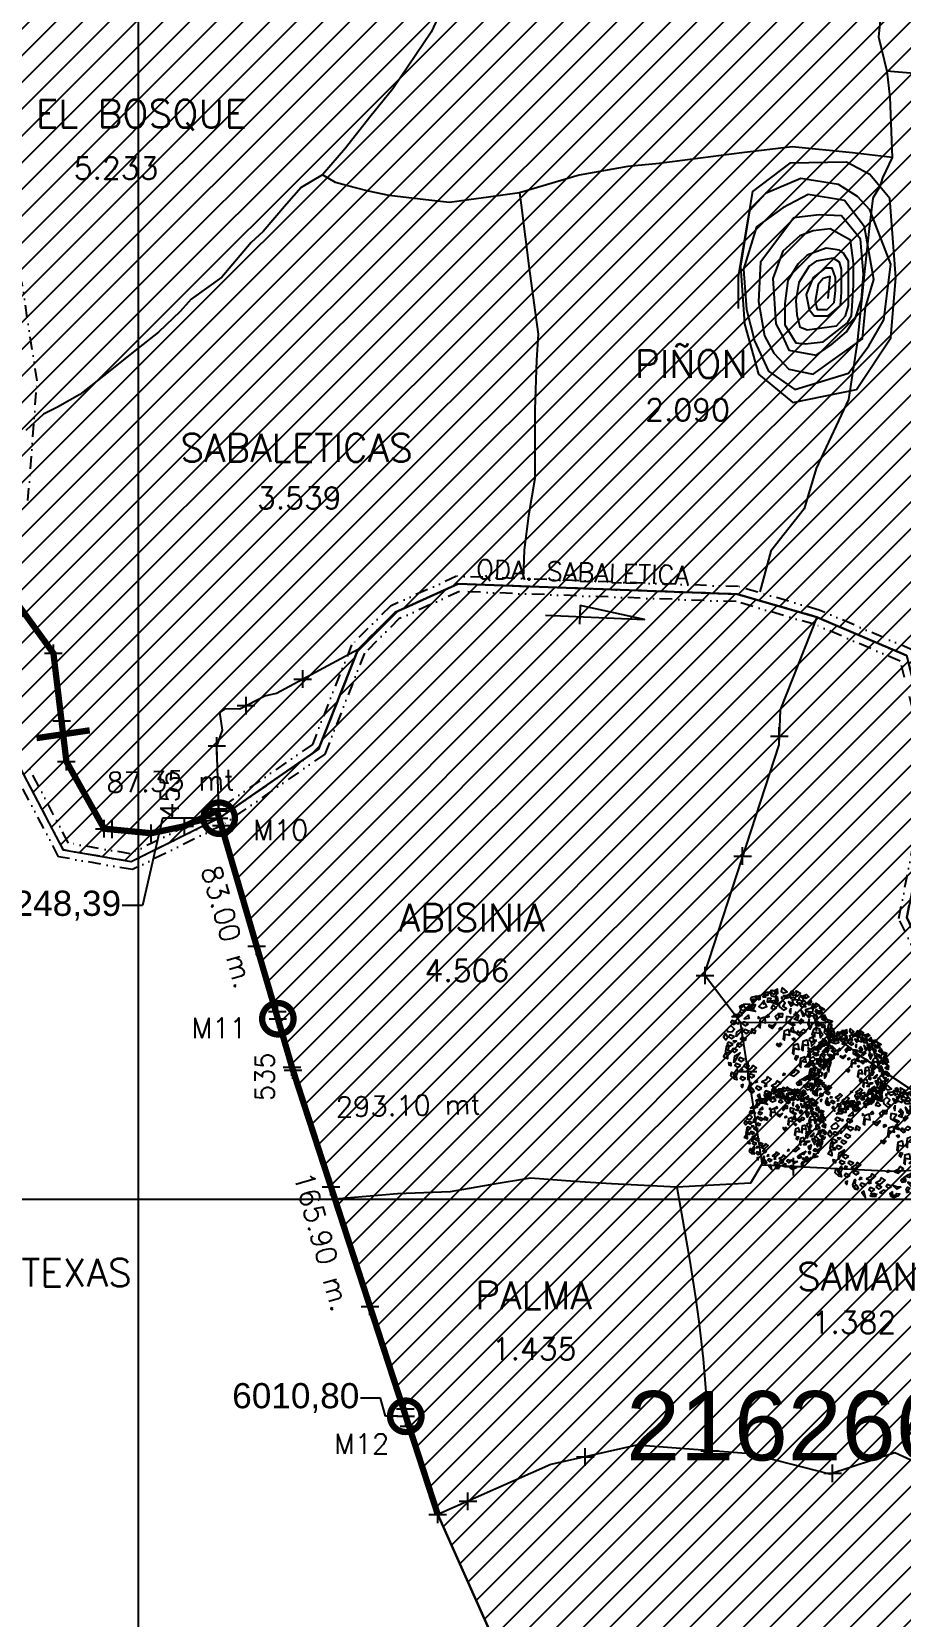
# Model space of a CAD drawing. Extents: x 0 to 28539, y 0 to 9112.
# Drawn here: x 23153 to 23499, y 5931 to 6561 of the extents above; entities that cross this region are included whole.
import ezdxf
from ezdxf.enums import TextEntityAlignment as Align

# ---------------------------------------------------------------- set-up
doc = ezdxf.new("R2010")
doc.units = 0
doc.header["$LTSCALE"] = 10
doc.header["$MEASUREMENT"] = 0
doc.header["$PDMODE"] = 2
doc.header["$PDSIZE"] = 3.5
doc.linetypes.add('DIVIDE', pattern=[1.25, 0.5, -0.25, 0, -0.25, 0, -0.25])
doc.layers.get('0').update_dxf_attribs({"linetype": 'CONTINUOUS'})
doc.layers.get('Defpoints').update_dxf_attribs({"linetype": 'CONTINUOUS'})
for name, color, linetype in [('ARBOL4', 76, 'CONTINUOUS'), ('AREA', 2, 'CONTINUOUS'), ('CANO', 5, 'DIVIDE'), ('CERCO', 2, 'CONTINUOUS'), ('COORD', 8, 'CONTINUOUS'), ('COORDENADAS', 1, 'CONTINUOUS'), ('DIV-', 5, 'CONTINUOUS'), ('HOJA', 8, 'CONTINUOUS'), ('MOJON', 2, 'CONTINUOUS'), ('PL', 3, 'CONTINUOUS'), ('PUA', 1, 'CONTINUOUS'), ('R', 1, 'CONTINUOUS'), ('r-100', 6, 'CONTINUOUS'), ('R-100B', 6, 'CONTINUOUS'), ('R60', 2, 'CONTINUOUS')]:
    doc.layers.add(name, color=color, linetype=linetype)
doc.styles.add('ARIAL', font='arial.ttf')
doc.styles.add('ATTR', font='romans.shx', dxfattribs={"width": 0.8, "height": 0.7})
doc.styles.add('SIMPLEX', font='simplex', dxfattribs={"height": 8})
doc.dimstyles.new('Arq 1000', dxfattribs={"dimscale": 5, "dimtxt": 2, "dimasz": 0.8, "dimexe": 1, "dimexo": 0.625, "dimgap": 0.2, "dimtad": 0, "dimtih": 1, "dimtoh": 1, "dimzin": 1, "dimtxsty": 'ARIAL', "dimblk": 'DOT', "dimcen": 2.5, "dimadec": 0, "dimazin": 0, "dimtfac": 1, "dimtix": 1, "dimtmove": 2, "dimatfit": 3, "dimfxl": 1, "dimarcsym": 0})

# ---------------------------------------------------------------- blocks, each defined once
blk = doc.blocks.new('DEC1')
for points in [[(-22.482173, 47.292998), (-22.915303, 48.664658), (-25.556323, 50.836408), (-20.701343, 52.081818), (-20.707443, 47.864548)], [(-17.825703, 50.144688), (-15.340965, 55.637398), (-11.893769, 55.475018), (-12.802246, 52.160138), (-14.540878, 53.429518), (-15.347061, 51.420148), (-14.679306, 50.283108)], [(-12.70607, 49.248398), (-13.313744, 45.632738), (-10.937401, 45.602688), (-9.258873, 49.086028)], [(-10.286347, 57.002498), (-6.636353, 53.173978), (-4.977264, 55.300948), (-2.322731, 54.024758), (-2.654549, 58.704078), (-5.640907, 57.002498)], [(-2.654549, 51.047028), (-4.645447, 48.494678), (-3.318176, 45.091538), (-1.990913, 46.793108)], [(2.096443, 60.253408), (0.995445, 56.151728), (3.318161, 54.875548), (7.299967, 55.726328)], [(2.654526, 51.897798), (6.304517, 49.345458), (10.949967, 51.047028), (8.959067, 52.748598), (6.304517, 51.897798)], [(13.272677, 57.002498), (10.949967, 55.726328), (12.609047, 54.024758), (14.268137, 54.875548)], [(16.259037, 52.323198), (16.922667, 53.599378), (16.590857, 57.002498), (20.904477, 54.450148), (17.918117, 51.472418)], [(21.568117, 51.047028), (27.209017, 53.173978), (29.531737, 50.621628), (26.545377, 48.920058), (26.213557, 51.047028), (24.222657, 50.196248), (23.890837, 48.920058)], [(-44.561383, 31.831348), (-39.273253, 31.705098), (-39.604093, 34.382268), (-36.824663, 35.356908), (-40.368063, 38.431048), (-41.276543, 35.116178)], [(-38.104163, 42.886048), (-35.982343, 39.207198), (-33.437553, 39.947208), (-31.223573, 43.364378)], [(-31.801213, 37.372358), (-27.415503, 38.148518), (-25.333863, 42.636518), (-27.944843, 42.431948), (-29.220293, 39.953298)], [(-27.902623, 48.490098), (-28.642653, 45.945318), (-26.266303, 45.915268), (-25.694743, 47.690008)], [(-17.061733, 46.095918), (-21.688173, 40.867878), (-18.577893, 39.165388), (-13.789101, 40.946228), (-14.889992, 43.454908), (-16.965533, 43.184148)], [(-12.277245, 32.755178), (-14.599968, 30.628218), (-13.604515, 29.777438), (-11.2818, 30.628218)], [(-7.299988, 42.539188), (-9.290886, 39.136068), (-5.640907, 37.859878), (-3.981812, 39.136068)], [(-1.990913, 33.180578), (-4.977264, 30.628218), (-3.318176, 27.225088), (-0.99546, 30.202838)], [(2.322716, 47.218508), (-1.327278, 43.815368), (-0.66365, 40.412228), (3.318161, 37.009098), (6.636337, 38.710668), (2.654526, 40.837618), (5.309077, 44.666158)], [(10.949967, 39.136068), (9.622697, 36.158308), (10.618147, 33.605958), (10.949967, 36.158308)], [(19.245397, 47.643888), (12.277227, 47.218508), (13.272677, 43.815368), (17.918117, 41.688418), (18.913577, 44.240768), (17.254487, 45.516938)], [(15.927217, 35.307528), (16.922667, 29.777438), (14.268137, 28.075868), (17.918117, 26.799688), (19.245397, 31.479008)], [(24.554477, 46.793108), (21.568117, 44.666158), (23.227197, 42.964588), (26.877177, 44.240768)], [(23.890837, 30.202838), (21.568117, 37.009098), (25.218107, 32.329788)], [(25.549927, 37.859878), (32.186277, 39.561448), (34.177167, 43.389968), (33.181717, 35.307528), (29.199917, 34.882128)], [(31.522627, 48.069288), (29.863537, 46.367708), (28.536287, 43.389968), (32.186277, 45.516938)], [(29.531737, 34.031358), (28.536287, 31.053608), (36.499887, 31.479008), (33.181717, 34.456738)], [(36.831707, 44.240768), (35.836257, 42.539188), (37.163527, 41.263018), (40.481707, 41.688418)], [(37.495347, 38.285278), (35.836257, 35.732928), (38.158977, 34.031358), (41.477157, 34.031358), (38.158977, 35.307528)], [(40.813507, 40.412228), (40.481707, 39.136068), (42.804427, 37.434478), (45.458957, 37.859878)], [(-52.427143, 19.568028), (-50.104423, 20.844198), (-46.786243, 17.441068), (-49.108973, 14.888718), (-53.754413, 14.463338), (-54.418043, 17.441068)], [(-45.127153, 9.784018), (-44.463523, 14.463338), (-38.490813, 18.717258), (-39.818083, 15.739508)], [(-42.472623, 24.672728), (-44.131713, 23.396548), (-42.804433, 22.971158)], [(-32.518103, 32.329788), (-36.831723, 28.075868), (-31.854473, 28.926648)], [(-30.195383, 13.187148), (-28.536293, 17.866458), (-25.218123, 16.164898), (-26.213573, 13.187148), (-27.872663, 14.463338)], [(-22.563583, 30.628218), (-22.563583, 28.501248), (-21.568133, 29.352038)], [(-5.640907, 20.844198), (-7.963623, 18.291858), (-11.2818, 20.418808), (-11.2818, 22.120378), (-7.963623, 20.844198), (-4.313629, 22.971158)], [(-0.66365, 18.717258), (0.663628, 19.142638), (1.659081, 17.441068), (-0.66365, 16.590288)], [(6.636337, 30.628218), (6.304517, 25.523518), (13.272677, 21.269598), (14.931767, 22.120378), (9.290877, 25.098128), (12.277227, 29.352038)], [(21.568117, 28.075868), (20.240847, 25.098128), (22.231747, 24.247348), (23.890837, 25.948898)], [(29.863537, 27.650488), (28.536287, 22.971158), (30.527177, 17.441068), (32.186277, 20.418808), (29.863537, 22.120378)], [(35.504437, 27.650488), (36.168077, 22.120378), (39.154437, 21.694998), (40.813507, 23.821948)], [(40.481707, 17.015668), (43.799877, 11.910978), (41.477157, 8.507848), (41.145337, 11.910978)], [(44.795317, 26.374298), (42.804427, 28.075868), (42.472607, 29.777438), (43.799877, 31.053608), (46.454417, 29.352038)], [(46.454417, 20.844198), (44.463497, 22.120378), (42.472607, 21.269598), (42.804427, 19.568028), (45.458957, 19.142638)], [(49.772577, 26.799688), (48.445307, 25.098128), (50.436227, 23.396548), (53.754397, 25.523518)], [(51.099847, 20.418808), (52.095307, 16.590288), (56.077117, 13.187148), (54.418027, 17.866458)], [(-52.427143, -0.850769), (-55.081683, 0.4254), (-56.077133, -5.104706), (-55.081683, -6.380875), (-50.436243, -6.380875), (-51.099873, -5.104706), (-53.754413, -4.253914)], [(-48.445333, 5.530108), (-46.786243, 3.828518), (-44.795343, 5.104708)], [(-0.66365, 1.276169), (-2.322731, 0.4254), (-1.327278, -0.425384), (0, 0)], [(18.581767, 15.739508), (16.922667, 13.187148), (19.245397, 11.060198), (21.236297, 11.910978), (19.577217, 13.612548)], [(29.531737, 7.231658), (31.854457, 4.679318), (32.186277, 0), (35.504437, 3.403137), (33.513537, 9.784018)], [(46.454417, 6.380878), (46.122607, 4.679318), (43.468057, 5.104708), (43.799877, 7.657058)], [(49.440767, 0.4254), (49.772577, -4.679306), (43.799877, -7.231651), (47.449857, -3.828529)], [(48.777127, 16.164898), (48.445307, 12.761768), (50.768037, 11.060198), (52.095307, 13.187148)], [(52.095307, 5.955488), (54.086217, 3.403137), (55.745307, 4.679318), (54.418027, 8.082458)], [(-47.449883, -17.015672), (-46.454433, -9.784004), (-41.145353, -6.806266), (-44.131713, -11.06018)], [(30.195357, -3.828529), (28.536287, -5.53009), (29.863537, -6.806266)], [(47.118057, -15.739494), (45.127137, -17.866462), (46.122607, -22.120372), (48.445307, -19.568022)], [(50.436227, -9.784004), (51.099847, -13.187141), (53.754397, -13.187141), (55.413487, -10.634796), (53.090757, -11.06018)], [(-50.768053, -17.015672), (-50.436243, -19.993412), (-52.427143, -19.568022), (-52.758963, -16.590282)], [(-45.458983, -31.478992), (-46.786243, -26.799672), (-44.463523, -23.396552), (-43.468073, -26.374292), (-44.463523, -28.075852)], [(48.113497, -26.799672), (45.127137, -28.501252), (45.458957, -32.755162), (47.118057, -30.202822)], [(-28.204473, -43.389972), (-32.518103, -44.240752), (-30.195383, -47.218492), (-26.545393, -46.367702)], [(20.572657, -34.456732), (16.922667, -37.859872), (18.249947, -39.986832), (21.236297, -38.285262)], [(22.563567, -50.621622), (25.218107, -49.770842), (22.563567, -48.069272)], [(24.554477, -39.561442), (23.890837, -40.837612), (27.872647, -44.666142), (34.508987, -42.539172), (32.186277, -40.412222), (27.872647, -41.688402)], [(38.158977, -36.583692), (38.822617, -39.136042), (45.127137, -37.434482)], [(-11.2818, -55.300932), (-13.936333, -51.472412), (-10.286347, -51.472412), (-7.963623, -52.323192)], [(9.622697, -56.151712), (6.304517, -54.024762), (8.295417, -52.748592), (8.959067, -53.173982), (12.277227, -53.173982), (12.277227, -51.472412), (15.595407, -51.897802), (14.268137, -54.024762)]]:
    blk.add_lwpolyline(points, close=True)
at = {"style": 'ATTR', "width": 0.8, "flags": 1}
blk.add_attdef('ESTCODE', (0, 0), '', height=0.7, dxfattribs=at)
blk = doc.blocks.new('A$C3B855193')
for p, q in [((3.91, 4.03), (4.16, 4.03)), ((4.04, 3.91), (4.04, 4.16))]:
    blk.add_line(p, q)
for points in [[(1.36, 6.69), (1.18, 6.59), (1.15, 6.73), (1.33, 6.83)], [(2.34, 7.24), (2.35, 7.44), (1.97, 7.36), (1.92, 7.26), (2.05, 6.96), (2.11, 7.04), (2.09, 7.23)], [(2.86, 7.16), (2.8, 7.01), (2.93, 6.92)], [(3.22, 7.07), (3.54, 7.15), (3.97, 6.89), (3.75, 6.89)], [(3.64, 7.8), (3.79, 7.69), (3.66, 7.38), (3.44, 7.46), (3.28, 7.74), (3.45, 7.87)], [(4.24, 7.3), (4.11, 7.38), (4.12, 7.28)], [(5, 6.88), (4.61, 7.04), (4.8, 6.74)], [(4.64, 7.63), (4.78, 7.29), (4.94, 7.39), (5.08, 7.24), (5.17, 7.55), (4.94, 7.51)], [(5.52, 7.52), (5.34, 7.29), (5.46, 7.15), (5.74, 7.1)], [(5.34, 6.97), (5.51, 6.71), (5.85, 6.7), (5.77, 6.87), (5.58, 6.88)], [(6.16, 7.03), (5.97, 7.01), (6.04, 6.85), (6.17, 6.87)], [(6.23, 6.65), (6.3, 6.72), (6.37, 6.94), (6.58, 6.67), (6.31, 6.55)], [(0.93, 5.59), (0.62, 5.73), (0.52, 5.58), (0.71, 5.44)], [(0.58, 5.96), (0.85, 6.17), (1.13, 6.12), (0.96, 5.97), (0.83, 5.99)], [(1.45, 6.48), (1.94, 6.62), (2.27, 6.36), (1.92, 6.43)], [(2.93, 5.95), (2.59, 5.83), (2.51, 5.27), (2.61, 5.19), (2.65, 5.63), (3, 5.56)], [(3.85, 6.21), (4.19, 6.23), (4.17, 5.97), (3.95, 5.96), (3.99, 6.1)], [(5.16, 6.2), (5.03, 6.14), (5.11, 6.1)], [(5.58, 5.6), (5.38, 5.69), (5.36, 5.61), (5.47, 5.48)], [(6.3, 6.27), (5.84, 6.42), (5.82, 6.18), (6.06, 5.92), (6.19, 6.06), (6.12, 6.19)], [(6.62, 6.08), (6.37, 6.02), (6.44, 5.87), (6.7, 5.86)], [(6.54, 6.43), (6.95, 6.42), (7.04, 6.2), (6.8, 6.17), (6.84, 6.31), (6.69, 6.31), (6.63, 6.24)], [(7.18, 6.14), (7.04, 5.8), (7.22, 5.75), (7.21, 5.55), (7.5, 5.7), (7.31, 5.84)], [(0.3, 4.54), (0.13, 4.79), (0, 4.56), (0.15, 4.35)], [(0.77, 4.57), (0.46, 4.71), (0.36, 4.56), (0.55, 4.42)], [(1.62, 4.4), (1.31, 4.54), (1.21, 4.4), (1.4, 4.26)], [(1.76, 5.49), (1.44, 5.63), (1.35, 5.48), (1.54, 5.34)], [(1.83, 4.93), (1.51, 5.07), (1.41, 4.93), (1.6, 4.78)], [(4.65, 5.08), (4.31, 4.96), (4.23, 4.4), (4.33, 4.32), (4.37, 4.76), (4.72, 4.68)], [(5, 4.86), (4.78, 4.93), (4.82, 5.2), (4.93, 5.25), (4.94, 5), (5.18, 4.83)], [(5.89, 4.96), (5.65, 5.08), (5.47, 4.88), (5.73, 4.82)], [(6.34, 5.55), (6.07, 5.59), (6.09, 5.32), (6.21, 5.25)], [(6.9, 5.07), (6.58, 5.21), (6.39, 5.07), (6.28, 4.73), (6.48, 4.56), (6.5, 4.87), (6.82, 4.81)], [(7.01, 5.49), (6.79, 5.55), (6.61, 5.37), (6.76, 5.33)], [(7.21, 5.18), (7.15, 4.87), (7.38, 4.62), (7.43, 4.8), (7.31, 4.94)], [(7.72, 5.44), (7.43, 5.4), (7.42, 5.21), (7.58, 4.98)], [(7.82, 4.64), (7.68, 4.75), (7.62, 4.6), (7.72, 4.52)], [(0, 3.13), (0.17, 3.41), (0.27, 3.17), (0.28, 3)], [(0.67, 4.04), (0.35, 4.18), (0.25, 4.03), (0.44, 3.89)], [(1, 3.6), (0.68, 3.73), (0.58, 3.59), (0.77, 3.45)], [(1.35, 3.97), (1.04, 4.11), (0.94, 3.97), (1.13, 3.83)], [(3.89, 4), (3.8, 4.09), (3.77, 4), (3.83, 3.93)], [(5.01, 4.48), (5.07, 4.41), (4.99, 4.3), (4.87, 4.42)], [(5.3, 4.07), (4.97, 3.95), (4.89, 3.39), (4.99, 3.31), (5.02, 3.75), (5.38, 3.67)], [(5.96, 4.34), (5.63, 4.22), (5.55, 3.66), (5.65, 3.58), (5.68, 4.02), (6.04, 3.95)], [(6.51, 3.88), (6.19, 3.66), (6.01, 3.79), (6.03, 3.52), (6.36, 3.56)], [(6.62, 4.3), (6.4, 4.3), (6.26, 4.17), (6.43, 4.22)], [(6.41, 3.23), (6.78, 3.56), (6.58, 3.2)], [(7.39, 4), (7.17, 4.44), (6.98, 4.28), (6.98, 3.92), (7.17, 3.93), (7.2, 4.07)], [(7.48, 3.64), (7.26, 3.77), (7.2, 3.62), (7.38, 3.42)], [(7.61, 4.32), (7.71, 4.31), (7.91, 4.43), (7.87, 4.08), (7.6, 4.19)], [(7.67, 3.95), (7.96, 3.65), (7.86, 3.43), (7.67, 3.57), (7.8, 3.65), (7.69, 3.76), (7.6, 3.74)], [(1.23, 2.53), (0.91, 2.67), (0.81, 2.53), (1, 2.39)], [(1.48, 2.94), (1.16, 3.08), (1.06, 2.93), (1.25, 2.79)], [(1.85, 2.48), (1.53, 2.62), (1.43, 2.48), (1.62, 2.34)], [(2.07, 2.54), (1.97, 2.32), (1.68, 2.17), (1.99, 2.05), (2.34, 2.35)], [(5.34, 3.17), (5.13, 3.21), (5.06, 3), (5.17, 2.9), (5.23, 3.05)], [(5.8, 3.14), (5.47, 3.03), (5.39, 2.47), (5.49, 2.38), (5.52, 2.82), (5.88, 2.75)], [(6.41, 2.78), (6.07, 2.74), (5.78, 2.46), (6.01, 2.44), (6.06, 2.63)], [(6.21, 3.32), (5.98, 3.32), (5.98, 3.17), (6.14, 3.11)], [(6.56, 2.42), (6.23, 2.23), (6.28, 2.03), (6.46, 1.98)], [(6.81, 2.98), (6.59, 2.96), (6.83, 2.46), (6.93, 2.76)], [(6.94, 3.33), (7.23, 2.96), (7.53, 2.94), (6.99, 2.78), (6.85, 3.02)], [(7.29, 2.59), (7.09, 2.62), (7.04, 2.43), (7.13, 2.22), (7.12, 2.46)], [(7.75, 3.23), (7.6, 3.29), (7.37, 3.3), (7.61, 3.12)], [(7.52, 2.43), (7.43, 2.42), (7.38, 2.22), (7.48, 2.07)], [(7.65, 2.79), (7.52, 2.81), (7.47, 2.69), (7.59, 2.49)], [(0.52, 1.78), (0.56, 2.05), (0.7, 1.96), (0.69, 1.9), (0.78, 1.69), (0.89, 1.74), (0.95, 1.51), (0.78, 1.54)], [(1.58, 1.6), (1.26, 1.74), (1.17, 1.6), (1.36, 1.45)], [(1.38, 2.19), (1.23, 2.25), (1.18, 2.13)], [(1.23, 1.11), (1.35, 0.96), (1.39, 1.18)], [(1.98, 1.28), (1.88, 1.29), (1.75, 0.93), (2.07, 0.57), (2.14, 0.77), (1.94, 1.01)], [(2.21, 1.79), (1.9, 1.93), (1.8, 1.79), (1.99, 1.64)], [(2.43, 1.39), (2.28, 1.44), (2.23, 1.32)], [(3.12, 1.73), (3.02, 1.51), (2.73, 1.36), (3.04, 1.24), (3.39, 1.55)], [(3.1, 1.09), (2.95, 1.15), (2.9, 1.03)], [(3.79, 1.44), (3.69, 1.22), (3.4, 1.07), (3.71, 0.95), (4.06, 1.26)], [(4.41, 1.9), (4.26, 1.96), (4.21, 1.84)], [(5.1, 2.24), (5, 2.03), (4.71, 1.88), (5.02, 1.76), (5.37, 2.06)], [(5.51, 1.14), (5.39, 1.12), (5.34, 1.3), (5.52, 1.35)], [(6.02, 1.81), (5.79, 1.46), (5.51, 1.52), (5.71, 1.63)], [(6.19, 1.26), (5.97, 1.19), (5.92, 1), (6.1, 0.97)], [(6.53, 1.23), (6.31, 1.06), (6.2, 0.72), (6.46, 0.95)], [(6.43, 1.54), (6.46, 1.7), (6.35, 1.8), (6.25, 1.74), (6.29, 1.56)], [(6.9, 1.49), (6.75, 1.53), (6.7, 1.35), (6.93, 1.2)], [(6.74, 1.8), (6.79, 1.97), (6.89, 2.04), (7.01, 1.99), (6.97, 1.77)], [(2.71, 0.92), (2.39, 1.06), (2.29, 0.91), (2.48, 0.77)], [(2.55, 0.5), (2.4, 0.38), (2.68, 0.03)], [(3.33, 0.59), (3.01, 0.73), (2.91, 0.58), (3.1, 0.44)], [(3.44, 0.13), (3.25, 0.27), (2.99, 0.14), (3.2, 0.1)], [(3.84, 0.76), (3.53, 0.9), (3.43, 0.76), (3.62, 0.62)], [(4.12, 0.5), (3.93, 0.56), (3.68, 0.39), (3.91, 0.31)], [(4.55, 0.82), (4.24, 0.95), (4.14, 0.81), (4.33, 0.67)], [(4.59, 0.45), (4.39, 0.31), (4.46, 0.14), (4.67, 0.11), (4.58, 0.24)], [(5.21, 0.79), (4.89, 0.63), (4.57, 0.94), (4.88, 0.8)], [(5.63, 0.77), (5.53, 0.58), (5.65, 0.5), (5.83, 0.68)]]:
    blk.add_lwpolyline(points, close=True)
at = {"xscale": 0.06928556762807148, "yscale": 0.06928556762807148, "zscale": 0.06928556762807148}
blk.add_blockref('DEC1', (4.02, 3.89), dxfattribs=at)
blk = doc.blocks.new('*D9')
at = {"layer": 'COORDENADAS', "color": 1, "lineweight": -2}
for p, q in [((23291.99, 6018.07), (23283.99, 6018.07)), ((23294.03, 6010.8), (23291.99, 6018.07)), ((23298.91, 6010.8), (23294.03, 6010.8))]:
    blk.add_line(p, q, dxfattribs=at)
at = {"layer": 'Defpoints', "color": 0}
for p in [(23283.99, 6018.07), (23302.03, 6010.8), (0, 0)]:
    blk.add_point(p, dxfattribs=at)
at = {"layer": 'COORDENADAS', "color": 7, "insert": (23258.34, 6018.07), "char_height": 10, "attachment_point": 5, "style": 'ARIAL'}
blk.add_mtext('6010,80', dxfattribs=at)
blk = doc.blocks.new('_DOT')
at = {"color": 0, "linetype": 'ByBlock'}
blk.add_line((-0.5, 0), (-1, 0), dxfattribs=at)
at = {"color": 0, "linetype": 'ByBlock', "const_width": 0.5}
blk.add_lwpolyline([(-0.25, 0, 1), (0.25, 0, 1)], format="xyb", close=True, dxfattribs=at)
blk = doc.blocks.new('*D11')
at = {"layer": 'COORDENADAS', "color": 1, "lineweight": -2}
for p, q in [((23205.41, 6248.39), (23197.41, 6213.65)), ((23224.79, 6248.39), (23205.41, 6248.39)), ((23197.41, 6213.65), (23189.41, 6213.65))]:
    blk.add_line(p, q, dxfattribs=at)
at = {"layer": 'Defpoints', "color": 0}
for p in [(23227.91, 6248.39), (23189.41, 6213.65), (0, 0)]:
    blk.add_point(p, dxfattribs=at)
at = {"layer": 'COORDENADAS', "color": 7, "insert": (23163.73, 6213.65), "char_height": 10, "attachment_point": 5, "style": 'ARIAL'}
blk.add_mtext('6248,39', dxfattribs=at)
blk = doc.blocks.new('*D12')
at = {"layer": 'COORDENADAS', "color": 1, "lineweight": -2}
for p, q in [((23967.98, 6004.63), (23977.76, 6004.63)), ((23977.76, 6004.63), (23985.76, 5984.44)), ((23985.76, 5984.44), (23993.76, 5984.44))]:
    blk.add_line(p, q, dxfattribs=at)
at = {"layer": 'Defpoints', "color": 0}
for p in [(23964.86, 6004.63), (23993.76, 5984.44), (0, 0)]:
    blk.add_point(p, dxfattribs=at)
at = {"layer": 'COORDENADAS', "color": 7, "insert": (24019.43, 5984.44), "char_height": 10, "attachment_point": 5, "style": 'ARIAL'}
blk.add_mtext('6004,63', dxfattribs=at)

msp = doc.modelspace()

# ---------------------------------------------------------------- hatches: boundary and pattern name
at = {"layer": 'COORDENADAS', "true_color": 0xe60000}
h = msp.add_hatch(dxfattribs=at)
h.set_pattern_fill('LINE', color=1, scale=60, angle=45)
h.set_pattern_definition([(45, (4432.5205, 9e-13), (-5.3033009, 5.3033009), [])])
h.paths.add_polyline_path([(23082.714, 6531.279), (23082.517, 6531.478), (23321.603, 6761.996), (23538.902, 7063.063), (23646.071, 7237.819), (23741.136, 7393.853), (23829.56, 7538.989), (23938.814, 7718.312), (23969.43, 7766.817), (24140.919, 8042.891), (24178.698, 8048.731), (24189.838, 8044.085), (24203.977, 8020.356), (24209.128, 8003.794), (24215.24, 7990.137), (24225.033, 7981.418), (24228.981, 7979.206), (24231.826, 7978.275), (24269.187, 7949.657), (24293.866, 7930.753), (24263.417, 7900.027), (24207.04, 7661.556), (24195.537, 7556.013), (24195.508, 7555.727), (24155.663, 7559.685), (24165.325, 7375.548), (24169.18, 7320.778), (24174.304, 7256.827), (24180.471, 7238.92), (24177.684, 7232.516), (24178.889, 7227.554), (24192.868, 7117.528), (24200.035, 7065.937), (24210.321, 7003.164), (24216.311, 6966.138), (24266.921, 6953.947), (24271.413, 6952.824), (24276.509, 6952.447), (24472.964, 6915.747), (24512.129, 6908.254), (24549.174, 6901.391), (24555.914, 6900.162), (24585.957, 6895.079), (24644.045, 6886.665), (24703.855, 6877.711), (24698.709, 6831.162), (24720.504, 6796.818), (24710.357, 6777.569), (24724.482, 6776.082), (24708.206, 6745.58), (24711.971, 6716.636), (24721.452, 6692.891), (24721.215, 6690.371), (24720.353, 6687.342), (24706.47, 6654.382), (24680.187, 6599.963), (24684.927, 6482.974), (24688.02, 6450.188), (24749.535, 6386.906), (24773.168, 6338.367), (24764.769, 6334.465), (24761.469, 6332.933), (24749.834, 6327.36), (24740.889, 6324.348), (24691.262, 6303.589), (24654.164, 6278.145), (24533.057, 6237.084), (24404.181, 6226.791), (24352.306, 6223.506), (24311.359, 6218.426), (24233.948, 6177.31), (24166.288, 6142.623), (24143.61, 6141.075), (24060.468, 6145.349), (24026.299, 6152.13), (23979.053, 6145.476), (23932.157, 6142.983), (23913.317, 6146.831), (23876.508, 6132.855), (23880.595, 6158.356), (23872.418, 6188.459), (23854.375, 6207.066), (23766.5, 6222.461), (23750.444, 6235.273), (23722.209, 6247.539), (23531.789, 6145.089), (23501.013, 6208.979), (23512.005, 6264.907), (23509.512, 6280.25), (23500.965, 6312.995), (23465.289, 6328.243), (23433.732, 6337.384), (23322.802, 6341.458), (23297.724, 6330.149), (23283.099, 6315.569), (23267.408, 6275.766), (23227.915, 6248.391), (23216.182, 6242.583), (23209.242, 6239.148), (23192.991, 6231.104), (23166.121, 6235.723), (23148.873, 6268.54), (23146.723, 6308.894), (23147.576, 6333.859), (23144.71, 6337.811), (23149.539, 6421.826), (23143.651, 6459.878), (23136.968, 6476.215), (23104.191, 6502.542), (23082.714, 6531.279), (23082.52, 6531.481)])
at = {"layer": 'COORDENADAS', "true_color": 0x0075eb}
h = msp.add_hatch(dxfattribs=at)
h.set_pattern_fill('LINE', color=150, scale=60, angle=45)
h.set_pattern_definition([(45, (2299.249, 0), (-5.3033009, 5.3033009), [])])
h.paths.add_polyline_path([(23227.915, 6248.391), (23267.408, 6275.766), (23283.099, 6315.569), (23297.724, 6330.149), (23322.802, 6341.458), (23433.732, 6337.384), (23465.289, 6328.243), (23500.965, 6312.995), (23509.512, 6280.25), (23512.005, 6264.907), (23501.013, 6208.979), (23531.789, 6145.089), (23653.199, 6209.875), (23722.209, 6247.539), (23750.444, 6235.273), (23766.5, 6222.461), (23854.375, 6207.066), (23872.418, 6188.459), (23880.595, 6158.356), (23874.197, 6118.433), (23806.353, 6098.487), (23785.008, 6075.018), (23759.464, 6062.55), (23733.858, 6068.123), (23707.659, 6054.437), (23667.902, 5995.452), (23609.135, 5922.192), (23548.944, 5835.218), (23516.355, 5757.664), (23473.476, 5691.711), (23451.056, 5669.67), (23432.98, 5662.343), (23429.321, 5658.912), (23426.828, 5656.573), (23419.25, 5649.467), (23417.529, 5647.853), (23417.123, 5653.497), (23414.343, 5692.151), (23409.496, 5759.564), (23314.754, 5971.79), (23251.221, 6168.73)])

# ---------------------------------------------------------------- linework, layer by layer
at = {"layer": 'AREA'}
for p in [(23162.077, 6313.869), (23167.241, 6270.857), (23227.74, 6251.315), (23214.161, 6245.198), (23227.915, 6248.391), (23227.915, 6248.391), (23182.249, 6244.2), (23200.92, 6242.412), (23251.046, 6171.654), (23251.221, 6168.73), (23251.221, 6168.73), (23257.187, 6148.341), (23301.858, 6013.727), (23302.033, 6010.803), (23302.033, 6010.803), (23314.754, 5971.79)]:
    msp.add_point(p, dxfattribs=at)
at = {"layer": 'CANO', "color": 152, "true_color": 0x2a7dc6}
for points in [[(23151.969, 6374.531), (23155.574, 6422.061), (23149.472, 6461.495)], [(23877.159, 6117.958), (23883.659, 6158.519), (23875.11, 6189.992), (23855.851, 6209.853), (23767.772, 6225.283), (23752.004, 6237.866), (23722.059, 6250.875), (23644.479, 6208.534), (23533.119, 6149.197), (23516.732, 6182.718), (23504.146, 6209.368), (23515.052, 6264.856), (23512.45, 6280.87), (23503.496, 6315.175), (23466.299, 6331.073), (23434.211, 6340.368), (23322.209, 6344.481), (23295.992, 6332.659), (23280.537, 6317.251), (23264.95, 6277.713), (23226.386, 6250.982), (23192.539, 6234.228), (23168.052, 6238.498), (23151.834, 6269.355)], [(23871.235, 6118.908), (23877.53, 6158.193), (23869.725, 6186.926), (23852.898, 6204.279), (23765.227, 6219.638), (23748.883, 6232.68), (23722.358, 6244.203), (23647.327, 6203.253), (23530.458, 6140.98), (23511.324, 6180.119), (23497.879, 6208.589), (23508.957, 6264.957), (23506.573, 6279.629), (23498.433, 6310.814), (23464.278, 6325.412), (23433.252, 6334.399), (23323.394, 6338.434), (23299.455, 6327.638), (23285.66, 6313.886), (23269.865, 6273.819), (23229.443, 6245.8), (23193.442, 6227.98), (23164.114, 6233.095), (23145.913, 6267.725)]]:
    msp.add_lwpolyline(points, dxfattribs=at)
at = {"layer": 'CANO'}
msp.add_lwpolyline([(23874.197, 6118.433), (23880.595, 6158.356), (23872.418, 6188.459), (23854.375, 6207.066), (23766.5, 6222.461), (23750.444, 6235.273), (23722.209, 6247.539), (23645.903, 6205.894), (23531.789, 6145.089), (23514.028, 6181.419), (23501.013, 6208.979), (23512.005, 6264.907), (23509.512, 6280.25), (23500.965, 6312.995), (23465.289, 6328.243), (23433.732, 6337.384), (23322.802, 6341.458), (23297.724, 6330.149), (23283.099, 6315.569), (23267.408, 6275.766), (23227.915, 6248.391), (23192.991, 6231.104), (23166.083, 6235.797), (23148.873, 6268.54)], dxfattribs=at)
at = {"layer": 'CERCO'}
for points in [[(23613.026, 5965.172), (23574.698, 5969.236), (23540.313, 5976.187), (23496.309, 5996.245), (23470.495, 5987.807), (23438.942, 5995.861), (23393.787, 5999.292), (23359.661, 5991.595), (23314.754, 5971.79), (23257.187, 6148.341), (23227.915, 6248.391), (23227.74, 6251.315), (23214.161, 6245.198), (23200.92, 6242.412), (23182.249, 6244.2), (23167.241, 6270.857), (23162.077, 6313.869), (23122.699, 6368.156), (23054.727, 6406.398), (23047.599, 6410.845), (23029.193, 6417.323)], [(23465.289, 6328.243), (23450.778, 6291.456), (23450.281, 6277.497), (23420.503, 6186.475), (23434.946, 6167.36)], [(23227.74, 6251.315), (23226.923, 6276.927), (23229.225, 6283.373), (23228.23, 6290.531), (23230.453, 6291.928), (23236.125, 6291.794), (23246.065, 6296.958), (23250.721, 6297.983), (23283.099, 6315.569)], [(23314.754, 5971.79), (23409.496, 5759.564), (23418.082, 5640.162), (23447.649, 5605.678), (23473.683, 5627.456), (23488.898, 5637.742), (23521.609, 5662.238), (23540.81, 5671.931)]]:
    msp.add_lwpolyline(points, dxfattribs=at)
msp.add_lwpolyline([(23694.142, 6201.675), (23708.752, 6175.135), (23606.708, 6116.018), (23567.221, 6111.392), (23495.049, 6108.06), (23443.74, 6110.591), (23434.946, 6167.36), (23465.618, 6167.177), (23482.572, 6153.933), (23508.604, 6136.748), (23531.789, 6145.089), (23632.293, 6175.543), (23664.2, 6189.297)], close=True, dxfattribs=at)
at = {"layer": 'COORD'}
for p, q in [((23195.703, 9011.951), (23195.703, 5554.586)), ((22884.719, 6097.055), (28514.925, 6097.055))]:
    msp.add_line(p, q, dxfattribs=at)
at = {"layer": 'DIV-'}
for points in [[(23321.646, 6581.074), (23312.09, 6560.579), (23296.895, 6538.05), (23287.81, 6526.785), (23278.097, 6514.582), (23269.012, 6503.943), (23260.5, 6498.851), (23254.67, 6492.3), (23245.341, 6481.382), (23240.677, 6477.014), (23234.846, 6470.172), (23229.016, 6463.33), (23216.771, 6454.596), (23212.399, 6449.646), (23203.88, 6441.5), (23195.703, 6435.083), (23181.955, 6424.159), (23172.613, 6416.635), (23163.724, 6411.67), (23158.149, 6408.81), (23151.068, 6402.321)], [(23490.811, 6568.893), (23489.869, 6558.779), (23493.166, 6545.137), (23494.343, 6534.788), (23495.285, 6510.769), (23491.396, 6502.723), (23490.327, 6499.294), (23487.507, 6494.677), (23486.036, 6482.561), (23484.331, 6466.912), (23481.377, 6437.236), (23477.949, 6414.637), (23465.082, 6387.284), (23460.303, 6371.313), (23450.377, 6358.646), (23447.068, 6354.424), (23442.657, 6338.269)], [(23655.785, 6476.052), (23642.459, 6489.915), (23636.803, 6495.25), (23625.994, 6506.102), (23617.949, 6514.237), (23613.55, 6518.787), (23607.58, 6522.239), (23601.61, 6525.691), (23589.669, 6536.361), (23571.13, 6538.872), (23545.363, 6542.324), (23538.136, 6543.265), (23508.913, 6543.265), (23504.024, 6544.201), (23493.166, 6545.137)], [(23495.285, 6510.769), (23479.506, 6512.679), (23455.485, 6515.031), (23435.467, 6512.679), (23402.731, 6508.445), (23390.25, 6507.269), (23370.938, 6503.859), (23347.272, 6496.723), (23347.816, 6491.831), (23351.037, 6466.717), (23353.343, 6450.238), (23354.639, 6440.656), (23353.948, 6430.297), (23353.256, 6410.787), (23353.256, 6392.485), (23353.256, 6383.335), (23350.836, 6368.487), (23349.107, 6355.02), (23348.685, 6343.509)], [(23469.853, 6454.79), (23470.656, 6463.611), (23467.846, 6462.809), (23465.838, 6460.403), (23464.634, 6453.587), (23465.437, 6450.38), (23467.444, 6450.38), (23469.451, 6450.38), (23472.262, 6453.186), (23472.663, 6457.998), (23472.663, 6463.21), (23471.459, 6466.818), (23468.649, 6466.818), (23463.831, 6463.21), (23461.021, 6456.394), (23462.225, 6450.38), (23464.233, 6447.974), (23465.838, 6447.974), (23469.853, 6447.974), (23474.67, 6451.983), (23475.072, 6457.196), (23475.072, 6463.611), (23475.072, 6466.417), (23474.269, 6469.224), (23471.86, 6470.828), (23465.036, 6469.625), (23462.225, 6467.62), (23458.211, 6461.205), (23457.007, 6453.988), (23457.408, 6448.375), (23458.612, 6443.564), (23461.423, 6442.361), (23473.065, 6443.965), (23476.678, 6447.974), (23477.882, 6451.983), (23477.882, 6460.002), (23477.882, 6469.625), (23475.875, 6472.832), (23474.269, 6474.035), (23469.05, 6474.837), (23461.423, 6472.03), (23457.809, 6468.422), (23453.795, 6462.007), (23452.591, 6452.785), (23452.591, 6444.366), (23457.007, 6437.149), (23460.62, 6436.748), (23467.846, 6437.55), (23477.48, 6445.168), (23479.086, 6447.974), (23479.889, 6460.002), (23479.889, 6468.823), (23478.685, 6478.044), (23470.656, 6482.455), (23463.831, 6481.653), (23458.612, 6479.648), (23451.788, 6473.634), (23447.773, 6462.809), (23448.978, 6444.767), (23451.788, 6439.554), (23454.196, 6434.342), (23465.036, 6432.338), (23471.057, 6436.347), (23477.079, 6441.559), (23480.692, 6447.172), (23483.101, 6454.389), (23483.904, 6464.413), (23482.699, 6478.445), (23475.072, 6487.667), (23466.24, 6488.068), (23456.204, 6486.865), (23442.956, 6469.224), (23442.153, 6453.587), (23444.562, 6439.955), (23448.175, 6433.139), (23454.196, 6426.724), (23463.831, 6424.72), (23483.502, 6438.753), (23484.707, 6451.182), (23487.918, 6462.408), (23484.305, 6483.257), (23476.276, 6493.681), (23461.824, 6496.087), (23451.788, 6490.874), (23441.35, 6483.257), (23436.131, 6466.417), (23437.336, 6450.38), (23440.547, 6437.951), (23446.167, 6425.923), (23456.605, 6418.706), (23477.882, 6425.121), (23485.911, 6435.946), (23491.933, 6446.37), (23494.743, 6468.422), (23486.312, 6490.073), (23481.495, 6495.285), (23473.867, 6500.096), (23459.014, 6502.502), (23444.963, 6496.488), (23438.54, 6489.672), (23434.927, 6467.62), (23436.533, 6444.767), (23442.153, 6424.72), (23455.802, 6413.493), (23481.094, 6418.706), (23494.743, 6439.153), (23496.75, 6463.21), (23494.341, 6494.483), (23486.312, 6504.105), (23477.079, 6508.917), (23454.598, 6508.516), (23439.744, 6497.289), (23434.124, 6463.611), (23434.124, 6457.998), (23434.124, 6450.781)], [(23347.272, 6496.723), (23334.906, 6495.038), (23327.134, 6493.98), (23319.362, 6492.921), (23310.061, 6494.024), (23295.458, 6495.754), (23287.216, 6497.39), (23278.502, 6499.742), (23274.145, 6500.918), (23269.012, 6503.943)], [(23443.805, 6111.643), (23438.969, 6103.455), (23424.353, 6102.618), (23409.738, 6101.782), (23383.81, 6103.145), (23369.253, 6104.053), (23351.513, 6105.416), (23335.592, 6102.69), (23319.671, 6099.964), (23298.792, 6099.192), (23273.909, 6097.055)], [(23409.738, 6101.782), (23411.557, 6091.333), (23414.742, 6073.161), (23417.138, 6057.965), (23418.442, 6048.526), (23420.2, 6033.636), (23421.237, 6020.473), (23422.134, 6007.188), (23422.704, 5997.095)]]:
    msp.add_lwpolyline(points, dxfattribs=at)
at = {"layer": 'HOJA'}
for points in [[(23500.965, 6312.995), (23465.289, 6328.243), (23433.732, 6337.384), (23322.802, 6341.458), (23297.724, 6330.149), (23283.099, 6315.569), (23267.408, 6275.766), (23227.915, 6248.391), (23214.161, 6245.198), (23200.92, 6242.412), (23182.249, 6244.2), (23167.241, 6270.857), (23165.299, 6287.032), (23162.077, 6313.869), (23148.589, 6332.462)], [(23500.965, 6312.995), (23465.289, 6328.243), (23433.732, 6337.384), (23322.802, 6341.458), (23297.724, 6330.149), (23283.099, 6315.569), (23267.408, 6275.766), (23227.915, 6248.391), (23216.182, 6242.583), (23209.242, 6239.148), (23192.991, 6231.104), (23166.121, 6235.723), (23148.873, 6268.54)], [(23227.915, 6248.391), (23267.408, 6275.766), (23283.099, 6315.569), (23297.724, 6330.149), (23322.802, 6341.458), (23433.732, 6337.384), (23465.289, 6328.243), (23500.965, 6312.995), (23509.512, 6280.25), (23512.005, 6264.907), (23501.013, 6208.979), (23531.789, 6145.089), (23653.199, 6209.875), (23722.209, 6247.539), (23750.444, 6235.273), (23766.5, 6222.461), (23854.375, 6207.066), (23872.418, 6188.459), (23880.595, 6158.356), (23874.197, 6118.433), (23964.858, 6004.627), (23944.173, 5966.287), (23855.429, 5896.224)], [(23227.915, 6248.391), (23267.408, 6275.766), (23283.099, 6315.569), (23297.724, 6330.149), (23322.802, 6341.458), (23433.732, 6337.384), (23465.289, 6328.243), (23500.965, 6312.995)], [(23409.496, 5759.564), (23314.754, 5971.79), (23251.221, 6168.73), (23227.915, 6248.391)], [(23409.496, 5759.564), (23314.754, 5971.79), (23251.221, 6168.73), (23227.915, 6248.391)]]:
    msp.add_lwpolyline(points, dxfattribs=at)
at = {"layer": 'MOJON', "color": 84, "true_color": 0x32a00e, "const_width": 2.5}
msp.add_lwpolyline([(23165.935, 6281.728), (23162.077, 6313.869), (23148.589, 6332.462), (23122.699, 6368.156), (23117.552, 6371.051), (23098.336, 6381.862), (23073.975, 6395.568), (23054.727, 6406.398), (23047.599, 6410.845), (23029.193, 6417.323), (22990.209, 6433.905), (23001.892, 6446.255), (23035.866, 6482.167), (23070.228, 6518.488), (23081.398, 6530.295)], dxfattribs=at)
at = {"layer": 'MOJON', "color": 12, "true_color": 0xd10000, "const_width": 2.5}
for points in [[(23176.502, 6283.28), (23155.369, 6280.176)], [(23226.386, 6250.982), (23214.161, 6245.198), (23200.92, 6242.412), (23182.249, 6244.2), (23167.241, 6270.857), (23165.935, 6281.728), (23165.935, 6281.728)], [(23314.754, 5971.79), (23257.187, 6148.341), (23227.027, 6251.425), (23227.027, 6251.425)]]:
    msp.add_lwpolyline(points, dxfattribs=at)
at = {"layer": 'MOJON', "const_width": 2.5}
for points in [[(23227.915, 6242.141, 1), (23227.915, 6254.641, 1)], [(23251.221, 6162.48, 1), (23251.221, 6174.98, 1)], [(23302.033, 6004.553, 1), (23302.033, 6017.053, 1)]]:
    msp.add_lwpolyline(points, format="xyb", close=True, dxfattribs=at)
at = {"layer": 'PL'}
msp.add_lwpolyline([(23148.589, 6332.462), (23162.077, 6313.869), (23165.299, 6287.032), (23167.241, 6270.857), (23182.249, 6244.2), (23200.92, 6242.412), (23214.161, 6245.198), (23227.915, 6248.391), (23242.799, 6197.516), (23251.221, 6168.73), (23256.839, 6149.527), (23272.303, 6101.98), (23287.803, 6054.443), (23302.033, 6010.803), (23314.754, 5971.79), (23335.136, 5926.133), (23355.518, 5880.476), (23375.901, 5834.819), (23396.283, 5789.162), (23409.496, 5759.564), (23410.758, 5742.022), (23414.343, 5692.151), (23417.354, 5650.777)], dxfattribs=at)
at = {"layer": 'PUA'}
for p in [(23261.13, 6303.636), (23238.622, 6293.091), (23238.622, 6293.091), (23165.299, 6287.032), (23165.299, 6287.032), (23226.985, 6277.101), (23450.406, 6281.008), (23227.714, 6252.124), (23227.714, 6252.124), (23228.759, 6245.504), (23185.352, 6243.902), (23185.352, 6243.902), (23435.826, 6233.314), (23242.799, 6197.516), (23420.935, 6185.902), (23465.125, 6167.18), (23256.839, 6149.527), (23437.98, 6147.774), (23456.098, 6109.981), (23272.303, 6101.98), (23287.803, 6054.443), (23303.303, 6006.906), (23373.302, 5994.671), (23422.704, 5997.095), (23471.588, 5988.164), (23326.707, 5977.061)]:
    msp.add_point(p, dxfattribs=at)
at = {"layer": 'R'}
for points in [[(23148.589, 6332.462), (23162.077, 6313.869), (23165.299, 6287.032), (23167.241, 6270.857), (23182.249, 6244.2), (23185.352, 6243.902), (23200.92, 6242.412), (23214.161, 6245.198), (23227.915, 6248.391), (23242.551, 6198.366), (23251.221, 6168.73), (23256.839, 6149.527), (23256.839, 6149.527), (23272.303, 6101.98), (23287.803, 6054.443), (23302.033, 6010.803), (23314.754, 5971.79), (23335.136, 5926.133)], [(23148.589, 6332.462), (23162.077, 6313.869), (23165.299, 6287.032), (23167.241, 6270.857), (23182.249, 6244.2), (23185.352, 6243.902), (23200.92, 6242.412), (23214.161, 6245.198), (23227.915, 6248.391), (23242.799, 6197.516), (23251.221, 6168.73), (23256.839, 6149.527), (23257.187, 6148.341), (23272.303, 6101.98), (23287.803, 6054.443), (23302.033, 6010.803), (23314.754, 5971.79), (23335.136, 5926.133)]]:
    msp.add_lwpolyline(points, dxfattribs=at)
at = {"layer": 'R60'}
msp.add_lwpolyline([(23357.551, 6329.074), (23396.809, 6327.267), (23371.291, 6332.874), (23371.054, 6325.459)], dxfattribs=at)

# ---------------------------------------------------------------- block references
at = {"layer": 'ARBOL4'}
for p, xscale, yscale, zscale in [((23428.28, 6136.07), 5.585038350211107, 5.585038350211107, 5.585038350211107), ((23461.57, 6131.89), 4.078627498245623, 4.078627498245623, 4.078627498245623), ((23436.503, 6108.78), 4.078627498245623, 4.078627498245623, 4.078627498245623), ((23469.738, 6097.554), 5.585038350211107, 5.585038350211107, 5.585038350211107)]:
    msp.add_blockref('A$C3B855193', p, dxfattribs=dict(at, xscale=xscale, yscale=yscale, zscale=zscale))

# ---------------------------------------------------------------- texts
at = {"layer": 'AREA', "style": 'SIMPLEX'}
for s, p in [('455', (23211.93, 6248.174)), ('535', (23249.706, 6136.025))]:
    msp.add_text(s, height=7.5, rotation=90, dxfattribs=at).set_placement(p)
at = {"layer": 'COORDENADAS', "color": 150, "true_color": 0x0075eb, "style": 'ARIAL'}
msp.add_text('216266,12', height=27.5452, dxfattribs=at).set_placement((23480.534, 5993.279), align=Align.CENTER)
at = {"layer": 'MOJON', "color": 12, "true_color": 0xd10000, "style": 'SIMPLEX'}
for s, p in [('87.35 mt', (23208.657, 6259.07)), ('293.10 mt', (23303.124, 6130.277))]:
    msp.add_text(s, height=8, rotation=1.241982, dxfattribs=at).set_placement(p, align=Align.CENTER)
at = {"layer": 'r-100', "style": 'SIMPLEX'}
for s, p in [('EL BOSQUE', (23196.996, 6522.672)), ('PIÑON', (23415.363, 6423.237)), ('SABALETICAS', (23258.634, 6389.994)), ('ABISINIA', (23328.261, 6203.338)), ('GILDA TEXAS', (23147.416, 6062.383)), ('SAMAN', (23481.481, 6060.727)), ('PALMA', (23352.717, 6053.383))]:
    msp.add_text(s, height=11, dxfattribs=at).set_placement(p, align=Align.CENTER)
at = {"layer": 'R-100B', "style": 'SIMPLEX'}
for s, p in [('5.233', (23186.975, 6502.226)), ('2.090', (23413.952, 6406.223)), ('3.539', (23259.736, 6371.204)), ('4.506', (23326.331, 6183.472)), ('1.382', (23480.053, 6043.745)), ('1.435', (23353.017, 6033.265))]:
    msp.add_text(s, height=8.7262, dxfattribs=at).set_placement(p, align=Align.CENTER)
at = {"layer": 'R60', "style": 'SIMPLEX'}
msp.add_text('QDA. SABALETICA', height=7.5075, rotation=358.265931, dxfattribs=at).set_placement((23329.854, 6343.611))
for s, p in [('M10', (23252.351, 6239.675)), ('M11', (23227.905, 6161.045)), ('M12', (23284.51, 5995.85))]:
    msp.add_text(s, height=8, dxfattribs=at).set_placement(p, align=Align.CENTER)
for s, p in [('83.00 m.', (23227.477, 6204.098)), ('165.90 m.', (23265.019, 6079.164))]:
    msp.add_text(s, height=8, rotation=285.787013, dxfattribs=at).set_placement(p, align=Align.CENTER)

# ---------------------------------------------------------------- dimensions: what is measured, and where the dimension line sits
at = {"layer": 'COORDENADAS'}
for feature_location, offset, picture, middle in [((23227.915, 6248.391), (-38.505, -34.744), '*D11', (23163.731, 6213.647)), ((23302.033, 6010.803), (-18.039, 7.271), '*D9', (23258.341, 6018.074)), ((23964.858, 6004.627), (28.899, -20.183), '*D12', (24019.426, 5984.444))]:
    dim = msp.add_ordinate_dim(feature_location=feature_location, offset=offset, dtype=0, origin=(0, 0), dimstyle='Arq 1000', dxfattribs=at)
    dim.commit()
    dim.dimension.update_dxf_attribs({"geometry": picture, "text_midpoint": middle})

doc.saveas('drawing.dxf')
